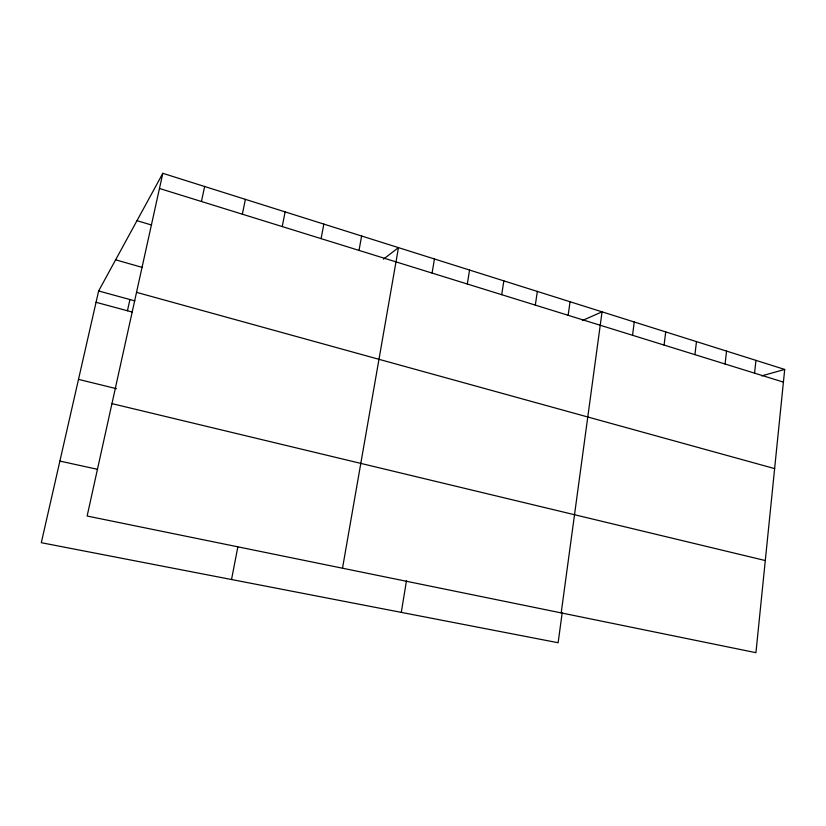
<?xml version="1.0" encoding="UTF-8"?>
<svg xmlns="http://www.w3.org/2000/svg" width="826" height="826" viewBox="0 0 826 826"><rect width="100%" height="100%" fill="white"/><g stroke="black" fill="none" stroke-linecap="round" stroke-linejoin="round"><path stroke-width="1.24" d="M784.7 369.439L755.935 652.685L87.133 516.033L162.815 173.315L784.7 369.439L761.675 375.892M754.572 373.156L755.935 360.363M725.083 364.008L726.539 351.091M694.934 354.653L696.473 341.613M664.083 345.082L665.715 331.907M632.53 335.284L634.254 321.985M562.217 612.582L558.128 642.742L41.3 542.703L98.635 290.979L162.815 173.315M561.195 612.892L602.051 311.836L582.382 320.509M568.143 315.305L570.064 301.748M535.32 305.114L537.344 291.423M501.712 294.686L503.85 280.861M467.31 284.01L469.56 270.05M401.302 612.386L406.495 580.564M432.081 273.076L434.445 258.972M342.501 568.205L398.473 247.635L383.45 259.137M359.011 250.402L361.623 236.009M321.097 238.631L323.844 224.094M231.528 579.532L237.826 547.008M282.224 226.572L285.115 211.879M242.359 214.192L245.394 199.355M201.451 201.503L204.641 186.5M127.441 310.762L129.93 299.539M59.895 461.084L97.447 469.313M111.954 403.625L765.289 560.544M78.501 379.382L116.518 388.695M96.053 302.295L132.366 312.094M98.635 290.979L134.844 300.881M136.538 292.342L774.633 468.6M115.63 259.829L142.444 267.459M136.982 220.676L151.561 225.023M159.47 188.473L783.409 382.108"/></g></svg>
